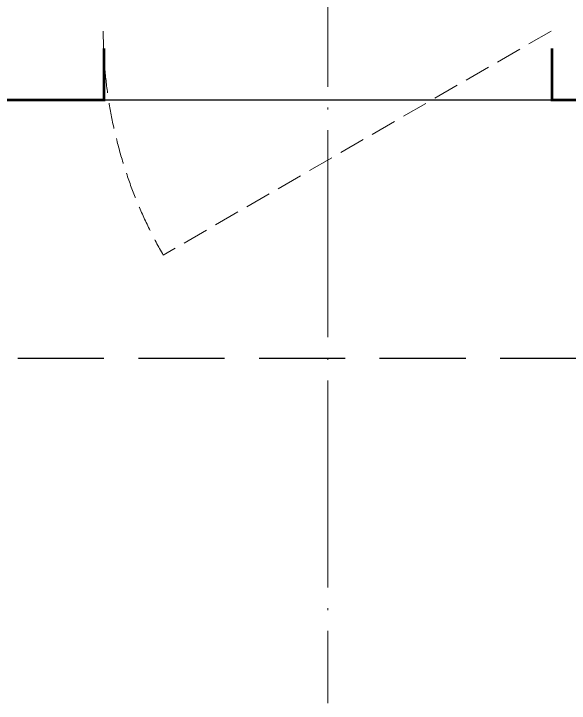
# Model space of a CAD drawing. Extents: x -518115 to 389031, y -231062 to 1628073.
# Drawn here: x 46705 to 48317, y 670657 to 672657 of the extents above; entities that cross this region are included whole.
import ezdxf

# ---------------------------------------------------------------- set-up
doc = ezdxf.new("R2010")
doc.units = 0
doc.header["$LTSCALE"] = 1000
doc.header["$MEASUREMENT"] = 0
doc.linetypes.add('DASH', pattern=[0.35, 0.25, -0.1])
doc.linetypes.add('DOTE', pattern=[2.42, 2, -0.2, 0.02, -0.2])
doc.layers.add('DOTE', color=19, linetype='DOTE', lineweight=9)
doc.layers.add('WINDOW', color=144, linetype='Continuous', lineweight=15)
doc.layers.add('卫生间', color=6, linetype='Continuous')
doc.layers.add('看线', color=251, linetype='Continuous')

# ---------------------------------------------------------------- blocks, each defined once
blk = doc.blocks.new('HFHFTHFD')
at = {"layer": 'DOTE', "linetype": 'DOTE', "ltscale": 0.3}
blk.add_line((454916.8, 604548.8), (454916.6, 593448.8), dxfattribs=at)
blk = doc.blocks.new('A$C148B7D8E')
at = {"layer": '卫生间', "color": 159, "linetype": 'DASH', "true_color": 0x22346e}
blk.add_lwpolyline([(9400.3, 15400), (7700, 15400), (7700, 10800), (7300, 10800), (7300, 10000), (900, 10000), (900, 9000), (-900, 9000), (-900, -900), (1750, -900), (1750, -2100), (23450, -2100), (23450, -900), (25100, -900)], dxfattribs=at)

msp = doc.modelspace()

# ---------------------------------------------------------------- linework, layer by layer
at = {"color": 30, "const_width": 8}
for points in [[(46666.6, 672557.2), (46666.6, 672407.2), (46966.6, 672407.2), (46966.6, 672557.2)], [(48266.6, 672557.2), (48266.6, 672407.2), (48566.6, 672407.2), (48566.6, 672557.2)]]:
    msp.add_lwpolyline(points, dxfattribs=at)
at = {"layer": 'WINDOW', "color": 250, "linetype": 'DASH', "ltscale": 0.3}
msp.add_lwpolyline([(48264.7, 672607.2), (47138.8, 671957.2, -0.131652), (46964.7, 672607.2)], format="xyb", dxfattribs=at)
at = {"layer": '看线', "color": 202, "ltscale": 0.5}
msp.add_lwpolyline([(46966.6, 672407.2), (48266.6, 672407.2)], dxfattribs=at)

# ---------------------------------------------------------------- block references
msp.add_blockref('HFHFTHFD', (-407300, 77208.4))
at = {"xscale": -1}
msp.add_blockref('A$C148B7D8E', (63416.6, 673757.2), dxfattribs=at)

doc.saveas('drawing.dxf')
